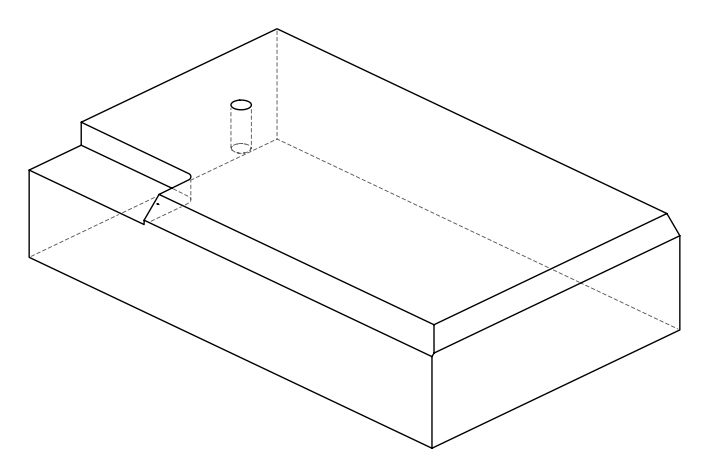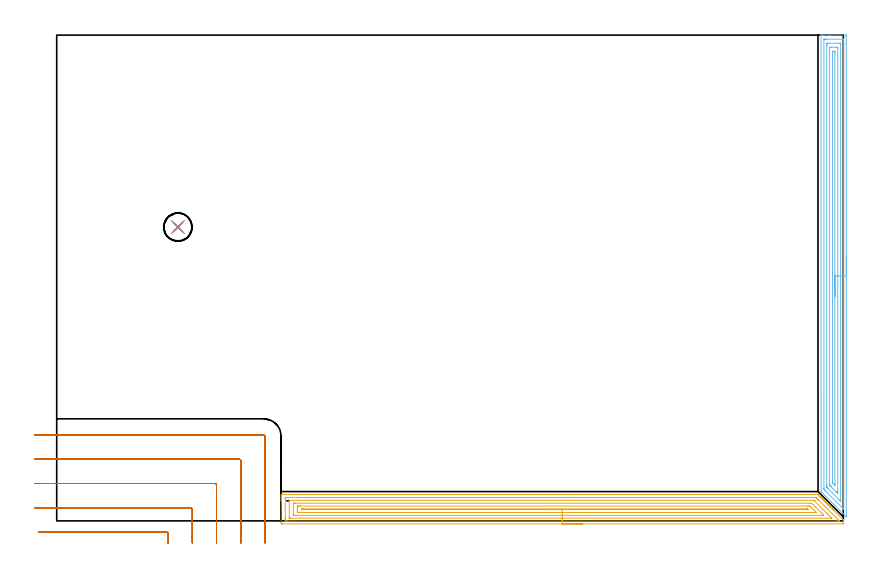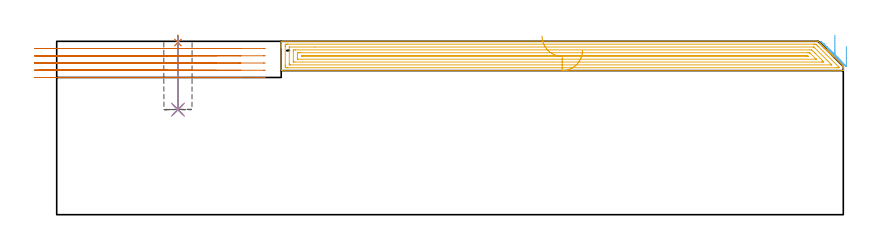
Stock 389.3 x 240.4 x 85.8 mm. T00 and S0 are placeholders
(PLAN: 7 operations, 5 tool changes, 29.8 min)
(1 SPOT_DRILL | STEP1POCKET | NXT0321_9005460120000 | 0.03 min | 2 mm3)
(2 DRILL_BLIND_HOLE_INTO_CENTER | STEP1POCKET | NXT0301_055 | 0.14 min | 1804 mm3)
(3 DRILL_TO_ENLARGE_BLIND_HOLE | STEP1POCKET | UGT0301_374 | 0.14 min | 2668 mm3)
(4 BORE_BLIND_HOLE | STEP1POCKET | UGT0332_064 | 0.14 min | 712 mm3)
(5 AREA_MILL | FG_CHAMFER_SURFACE | UGT0205_001 | 13.28 min | 29991 mm3)
(6 AREA_MILL_1 | FG_CHAMFER_SURFACE_1 | UGT0205_001 | 9.52 min | 17978 mm3)
(7 MILL_CORNER_NOTCH_RECTANGULAR | CORNER_NOTCH_RECTANGULAR | UGT0201_010 | Follow Part, ap 4, ae 75% | 6.58 min | 99384 mm3)
(TOOL NXT0321_9005460120000 | NC Spot Drill, 142deg, 12mm, Carbide, Uncoated | D12 PA142 FL30 Z2)
(TOOL NXT0301_055 | Carbide Drill 8.4mm [860.1-0840-042A1-MM 2214] | D8.4 PA140 FL61 Z2)
(TOOL UGT0301_374 | Twist Drill Flat Bottom 13 mm | D13 PA180 FL101 Z2)
(TOOL UGT0332_064 | 14 mm Boring Bar Slip Fit | D14)
(TOOL UGT0205_001 | Chamfer Mill 20 x 3 x 45 deg. | D20 FL50 Z2)
(TOOL UGT0201_010 | End Mill 16 mm | D16 FL22 Z2)
(OP 1 SPOT_DRILL)
G17 G21 G94 G90
T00 M6
G54
G17 G0 G90 X60. Y145.4 S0 M3
G43 Z95.8 H0
G94 G81 G98 Z85.197 F250. R88.8
G80
M5
M2
(OP 2 DRILL_BLIND_HOLE_INTO_CENTER)
G17 G21 G94 G90
T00 M6
G54
G17 G0 G90 X60. Y145.4 S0 M3
G43 Z95.8 H1
G94 G81 G98 Z52. F250. R87.8
G80
M5
M2
(OP 3 DRILL_TO_ENLARGE_BLIND_HOLE)
G17 G21 G94 G90
T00 M6
G54
G17 G0 G90 X60. Y145.4 S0 M3
G43 Z95.8 H0
G94 G73 G98 Z52. F250. Q11.267 R87.8
G80
M5
M2
(OP 4 BORE_BLIND_HOLE)
G17 G21 G94 G90
T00 M6
G54
G17 G0 G90 X60. Y145.4 S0 M3
G43 Z95.8 H0
G94 G85 G98 Z52. F250. R87.8
G80
M5
M2
(OP 5 AREA_MILL)
G17 G21 G94 G90
T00 M6
G54
G17 G0 G90 X260.2 Y-1.5 S1061 M3
G43 Z95.8 H0
Z81.3
G94 G1 X260.162 Z80.428 F250.
X260.048 Z79.564
X259.859 Z78.712
X259.597 Z77.88
X259.263 Z77.074
X258.86 Z76.3
X258.392 Z75.564
X257.86 Z74.872
X257.271 Z74.229
X256.628 Z73.64
X255.936 Z73.108
X255.2 Z72.64
X254.426 Z72.237
X253.62 Z71.903
X252.788 Z71.641
X251.936 Z71.452
X251.072 Z71.338
X250.2 Z71.3
X111.719
X111.398 Y-1.496 Z71.302
X111.11 Y-1.492 Z71.306
X111.1 Y-1.2 Z71.598
Y9.756 Z82.55
Y10.303 Z83.099
Y10.646 Z83.442
Y11.193 Z83.989
Y11.536 Z84.331
Y12.223 Z85.023
Y12.558 Z85.357
X111.108 Y12.953 Z85.744
X111.11 Y12.997 Z85.788
X111.272 Y13. Z85.8
X376.62
X376.795 Y12.997 Z85.789
X376.875 Y12.926 Z85.723
X377.681 Y12.12 Z84.918
X377.821 Y11.981 Z84.777
X377.96 Y11.841 Z84.639
X378.125 Y11.677 Z84.474
X378.266 Y11.536 Z84.332
X378.407 Y11.395 Z84.192
X378.568 Y11.233 Z84.031
X378.711 Y11.091 Z83.887
X378.853 Y10.948 Z83.746
X379.012 Y10.79 Z83.587
X379.156 Y10.646 Z83.442
X379.3 Y10.501 Z83.299
X379.455 Y10.346 Z83.144
X379.601 Y10.201 Z82.996
X379.747 Y10.055 Z82.852
X379.899 Y9.903 Z82.7
X380.047 Y9.756 Z82.551
X380.193 Y9.608 Z82.406
X380.342 Y9.459 Z82.257
X380.492 Y9.311 Z82.106
X380.64 Y9.161 Z81.959
X380.785 Y9.016 Z81.813
X380.937 Y8.866 Z81.661
X381.087 Y8.714 Z81.512
X381.229 Y8.572 Z81.37
X381.382 Y8.421 Z81.216
X381.534 Y8.268 Z81.065
X381.672 Y8.129 Z80.927
X381.827 Y7.975 Z80.771
X381.98 Y7.821 Z80.619
X382.116 Y7.685 Z80.483
X382.272 Y7.53 Z80.325
X382.427 Y7.374 Z80.172
X382.559 Y7.242 Z80.04
X382.717 Y7.085 Z79.88
X382.874 Y6.927 Z79.725
X383.003 Y6.798 Z79.596
X383.162 Y6.64 Z79.435
X383.618 Y6.182 Z78.982
X383.916 Y5.885 Z78.683
X384.052 Y5.75 Z78.546
X384.447 Y5.353 Z78.153
X389.045 Y0.756 Z73.555
X389.277 Y0.521 Z73.319
X389.297 Y0.492 Z73.289
X389.299 Y0.409 Z73.207
X389.3 Y0.374 Z73.172
Y-1.269 Z71.527
X389.298 Y-1.491 Z71.305
X389.128 Y-1.5 Z71.3
X250.2
Y-0.086 Z72.714
X114.399
X113.552 Y-0.082 Z72.718
X113.506 Y-0.079 Z72.721
X113.11 Y-0.036 Z72.764
X113.103 Y0.365 Z73.165
X113.101 Y0.854 Z73.654
X113.1 Y1.258 Z74.058
X113.101 Y10.646 Z83.446
X113.102 Y11.048 Z83.848
X113.11 Y11.536 Z84.336
X113.463 Y11.579 Z84.379
X113.506 Y11.582 Z84.382
X114.35 Y11.586 Z84.386
X114.399
X374.386
X375.233 Y11.583 Z84.383
X375.28 Y11.58 Z84.38
X375.802 Y11.536 Z84.336
X376.173 Y11.174 Z83.974
X376.704 Y10.646 Z83.446
X377.066 Y10.284 Z83.084
X386.894 Y0.456 Z73.256
X387.138 Y0.208 Z73.008
X387.258 Y0.084 Z72.884
X387.285 Y0.054 Z72.854
X387.29 Y0.021 Z72.821
Y-0.036 Z72.764
X386.937 Y-0.079 Z72.721
X386.894 Y-0.082 Z72.718
X386.05 Y-0.086 Z72.714
X386.001
X250.2
Y1.328 Z74.128
X115.71 Y1.329 Z74.129
X115.293 Y1.33 Z74.13
X115.154 Y1.332 Z74.132
X115.113 Y1.335 Z74.135
X115.106 Y1.424 Z74.224
X115.102 Y1.552 Z74.352
X115.1 Y1.744 Z74.544
Y1.936 Z74.736
X115.101 Y9.947 Z82.747
X115.11 Y10.139 Z82.939
X115.119 Y10.165 Z82.965
X115.137 Y10.168 Z82.968
X115.189 Y10.171 Z82.971
X127.85 Y10.172 Z82.972
X374.525 Y10.171 Z82.971
X374.636 Y10.168 Z82.968
X374.706 Y10.165 Z82.965
X374.759 Y10.13 Z82.93
X375.144 Y9.756 Z82.556
X381.499 Y3.402 Z76.202
X383.32 Y1.581 Z74.381
X383.513 Y1.387 Z74.187
X383.559 Y1.338 Z74.138
X383.562 Y1.331 Z74.131
X383.56 Y1.33 Z74.13
X383.544 Y1.329 Z74.129
X383.508 Y1.328 Z74.128
X250.2
Y2.743 Z75.543
X117.864
X117.169 Y2.745 Z75.545
X117.13 Y2.747 Z75.547
X117.113 Y2.749 Z75.549
X117.11 Y2.766 Z75.566
X117.105 Y2.87 Z75.67
X117.102 Y3.082 Z75.882
X117.1 Y3.504 Z76.304
Y7.955 Z80.755
X117.102 Y8.41 Z81.21
X117.106 Y8.628 Z81.428
X117.11 Y8.735 Z81.535
X117.115 Y8.751 Z81.551
X117.137 Y8.753 Z81.553
X117.19 Y8.755 Z81.555
X117.973 Y8.757 Z81.557
X118.082
X372.708
X373.493 Y8.752 Z81.552
X373.609 Y8.75 Z81.55
X374.386 Y8.059 Z80.859
X374.473 Y7.975 Z80.775
X375.28 Y7.172 Z79.972
X378.853 Y3.597 Z76.397
X378.921 Y3.525 Z76.325
X379.631 Y2.75 Z75.55
X378.853 Y2.744 Z75.544
X378.744 Y2.743 Z75.543
X250.2
Y4.157 Z76.957
X119.76 Y4.158 Z76.958
X119.121 Y4.161 Z76.961
X119.116 Y4.163 Z76.963
X119.106 Y4.176 Z76.976
X119.103 Y4.415 Z77.215
X119.1 Y5.072 Z77.872
Y5.962 Z78.762
Y6.852 Z79.652
X119.103 Y7.085 Z79.885
X119.106 Y7.249 Z80.049
X119.11 Y7.325 Z80.125
X119.243 Y7.336 Z80.136
X119.504 Y7.34 Z80.14
X119.76 Y7.342 Z80.142
X120.395 Y7.343 Z80.143
X371.706
X372.343 Y7.341 Z80.141
X372.599 Y7.337 Z80.137
X372.632 Y7.336 Z80.136
X372.668 Y7.308 Z80.108
X372.749 Y7.238 Z80.038
X372.91 Y7.085 Z79.885
X373.493 Y6.509 Z79.309
X375.689 Y4.312 Z77.112
X375.769 Y4.23 Z77.03
X375.82 Y4.175 Z76.975
X375.829 Y4.163 Z76.963
X375.828 Y4.162 Z76.962
X375.797 Y4.16 Z76.96
X375.538 Y4.158 Z76.958
X250.2 Y4.157 Z76.957
Y5.571 Z78.371
X121.547
X121.278 Y5.573 Z78.373
X121.168 Y5.576 Z78.376
X121.119 Y5.578 Z78.378
X121.11 Y5.602 Z78.402
X121.104 Y5.746 Z78.546
X121.11 Y5.888 Z78.688
X121.12 Y5.922 Z78.722
X121.188 Y5.923 Z78.723
X121.547 Y5.927 Z78.727
X121.814 Y5.929 Z78.729
X122.173
X371.08
X371.302 Y5.927 Z78.727
X371.503 Y5.924 Z78.724
X371.6 Y5.922 Z78.722
X371.706 Y5.836 Z78.636
X371.949 Y5.592 Z78.392
X371.958 Y5.577 Z78.377
X371.934 Y5.576 Z78.376
X371.858 Y5.573 Z78.373
X371.706 Y5.572 Z78.372
X371.439 Y5.571 Z78.371
X250.2
X249.328 Z78.409
X248.464 Z78.523
X247.612 Z78.712
X246.78 Z78.974
X245.974 Z79.308
X245.2 Z79.711
X244.464 Z80.18
X243.772 Z80.711
X243.129 Z81.3
X242.54 Z81.943
X242.008 Z82.635
X241.54 Z83.371
X241.137 Z84.145
X240.803 Z84.951
X240.541 Z85.783
X240.352 Z86.635
X240.238 Z87.5
X240.2 Z88.371
G0 Z95.8
M5
M2
(OP 6 AREA_MILL_1)
G17 G21 G94 G90
T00 M6
G54
G17 G0 G90 X390.8 Y131.2 S1061 M3
G43 Z95.8 H0
Z83.3
G94 G1 Y131.162 Z82.428 F250.
Y131.048 Z81.563
Y130.859 Z80.712
Y130.597 Z79.88
Y130.263 Z79.074
Y129.86 Z78.3
Y129.392 Z77.564
Y128.86 Z76.872
Y128.271 Z76.229
Y127.628 Z75.64
Y126.936 Z75.108
Y126.2 Z74.64
Y125.426 Z74.237
Y124.62 Z73.903
Y123.788 Z73.641
Y122.937 Z73.452
Y122.072 Z73.338
Y121.2 Z73.3
Y2.539
X390.799 Y2.15 Z73.301
X390.798 Y2.123 Z73.302
X390.792 Y2.019 Z73.306
X390.744 Y2.062 Z73.354
X390.65 Y2.15 Z73.448
X378.522 Y14.278 Z85.578
X378.319 Y14.485 Z85.775
X378.304 Y14.505 Z85.789
X378.3 Y14.634 Z85.8
Y240.25
X378.302 Y240.392 Z85.788
X378.319 Y240.4 Z85.772
X378.635 Z85.464
X379.089 Z85.011
X379.683 Z84.411
X381.751 Z82.347
X382.338 Z81.757
X382.929 Z81.166
X390.301 Z73.796
X390.598 Y240.397 Z73.499
X390.792 Y240.39 Z73.305
X390.799 Y240.194 Z73.299
X390.8 Y239.804 Z73.3
Y236.098
Y121.2
X389.386 Z74.714
Y6.163
X389.383 Y5.978 Z74.717
X389.381 Y5.888 Z74.719
X389.38 Y5.882 Z74.72
X389.367 Y5.89 Z74.733
X389.339 Y5.914 Z74.761
X389.274 Y5.976 Z74.826
X389.087 Y6.163 Z75.013
X380.568 Y14.682 Z83.532
X380.171 Y15.081 Z83.929
X379.768 Y15.494 Z84.332
X379.721 Y15.543 Z84.379
X379.719 Y15.566 Z84.381
X379.716 Y15.619 Z84.384
X379.715 Y15.726 Z84.385
X379.714 Y15.941 Z84.386
Y238.021
X379.716 Y238.236 Z84.384
X379.719 Y238.343 Z84.381
X379.721 Y238.388 Z84.379
X379.816 Y238.391 Z84.284
X380.194 Y238.398 Z83.906
X380.568 Y238.4 Z83.532
X381.077 Z83.023
X389.041 Z75.059
X389.265 Y238.397 Z74.835
X389.36 Y238.393 Z74.74
X389.375 Y238.391 Z74.725
X389.379 Y238.38 Z74.721
X389.382 Y238.335 Z74.718
X389.385 Y238.241 Z74.715
X389.386 Y238.052 Z74.714
Y121.2
X387.972 Z76.128
X387.971 Y9.73 Z76.129
X387.97 Z76.13
X387.647 Y10.052 Z76.453
X381.727 Y15.972 Z82.373
X381.453 Y16.25 Z82.647
X381.152 Y16.559 Z82.948
X381.135 Y16.864 Z82.965
X381.131 Y17.188 Z82.969
X381.129 Y17.756 Z82.971
X381.128 Y18.083 Z82.972
X381.129 Y235.345 Z82.971
Y235.672
X381.135 Y236.237 Z82.965
X381.137 Y236.39 Z82.963
X381.294 Y236.398 Z82.806
X381.453 Y236.399 Z82.647
X382.176 Y236.4 Z81.924
X387.647 Y236.399 Z76.453
X387.808 Y236.395 Z76.292
X387.915 Y236.39 Z76.185
X387.965 Y236.377 Z76.135
X387.967 Y236.346 Z76.133
X387.97 Y236.237 Z76.13
X387.971 Y235.91 Z76.129
X387.972 Y121.2 Z76.128
X386.557 Z77.543
Y14.395
X386.551 Y13.614 Z77.549
X386.48 Y13.679 Z77.62
X386.308 Y13.846 Z77.792
X385.96 Y14.189 Z78.14
X385.877 Y14.271 Z78.223
X383.284 Y16.864 Z80.816
X383.223 Y16.926 Z80.877
X382.811 Y17.342 Z81.289
X382.605 Y17.553 Z81.495
X382.556 Y17.605 Z81.544
X382.55 Y17.659 Z81.55
X382.548 Y17.756 Z81.552
X382.543 Y18.441 Z81.557
Y18.648
Y233.562
X382.546 Y234.244 Z81.554
X382.55 Y234.344 Z81.55
X382.553 Y234.39 Z81.547
X382.599 Y234.392 Z81.501
X382.807 Y234.396 Z81.293
X383.223 Y234.4 Z80.877
X383.276 Z80.824
X385.931 Z78.169
X386.309 Y234.397 Z77.791
X386.498 Y234.393 Z77.602
X386.543 Y234.39 Z77.557
X386.551 Y234.383 Z77.549
X386.553 Y234.367 Z77.547
X386.555 Y234.308 Z77.545
X386.557 Y233.768 Z77.543
Y233.562
Y121.2
X385.143 Z78.957
Y18.496
X385.141 Y17.756 Z78.959
X385.139 Y17.608 Z78.961
X385.134 Y17.476 Z78.966
X384.992 Y17.611 Z79.108
X384.844 Y17.756 Z79.256
X384.108 Y18.5 Z79.992
X383.964 Y18.648 Z80.136
X383.961 Y18.795 Z80.139
X383.957 Y19.539 Z80.143
Y19.691
Y231.93
X383.959 Y232.082 Z80.141
X383.964 Y232.377 Z80.136
X384.108 Y232.39 Z79.992
X384.379 Y232.397 Z79.721
X384.992 Y232.396 Z79.108
X385.08 Y232.394 Z79.02
X385.128 Y232.391 Z78.972
X385.136 Y232.234 Z78.964
X385.141 Y231.93 Z78.959
X385.143 Y231.778 Z78.957
Y121.2
Y120.328 Z78.995
Y119.464 Z79.109
Y118.612 Z79.298
Y117.78 Z79.56
Y116.974 Z79.894
Y116.2 Z80.297
Y115.464 Z80.765
Y114.772 Z81.296
Y114.129 Z81.886
Y113.54 Z82.529
Y113.009 Z83.221
Y112.54 Z83.957
Y112.137 Z84.731
Y111.803 Z85.537
Y111.541 Z86.369
Y111.352 Z87.22
Y111.238 Z88.085
Y111.2 Z88.957
G0 Z95.8
M5
M2
(OP 7 MILL_CORNER_NOTCH_RECTANGULAR)
G17 G21 G94 G90
T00 M6
G54
G17 G0 G90 X55.117 Y-11. S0 M3
G43 Z95.8 H0
Z82.22
G94 G1 X55.101 Y-8. F250.
X55.1 Y-7.746 F500.
Y-6.295
G3 X54.305 Y-5.5 R0.8
G1 X-5.809
X-8.809 F250.
G0 Z95.8
X67.122 Y-11.
Z82.22
G1 X67.101 Y-8.
X67.1 Y-7.746 F500.
Y5.705
G3 X66.305 Y6.5 R0.8
G1 X-8.
X-11. F250.
G0 Z95.8
X79.133 Y-11.
Z82.22
G1 X79.101 Y-8.
G2 X79.1 Y-7.746 R24. F500.
G1 Y17.705
G3 X78.305 Y18.5 R0.8
G1 X-8.
X-11. F250.
G0 Z95.8
X91.166 Y-10.999
Z82.22
G1 X91.103 Y-8.
G2 X91.1 Y-7.746 R12. F500.
G1 Y29.704
G3 X90.304 Y30.5 R0.8
G1 X-8.
X-11. F250.
G0 Z95.8
X103.1 Y-10.746
Z82.22
G1 Y-7.746
Y41.704 F500.
G3 X102.304 Y42.5 R0.8
G1 X-8.
X-11. F250.
G0 Z95.8
X55.102 Y-11.
Z78.64
G1 X55.1 Y-8.
Y-7.967 F500.
Y-6.295
G3 X54.305 Y-5.5 R0.8
G1 X-5.809
X-8.809 F250.
G0 Z95.8
X67.103 Y-11.
Z78.64
G1 X67.1 Y-8.
Y-7.967 F500.
Y5.705
G3 X66.305 Y6.5 R0.8
G1 X-8.
X-11. F250.
G0 Z95.8
X79.104 Y-11.
Z78.64
G1 X79.1 Y-8.
Y-7.967 F500.
Y17.705
G3 X78.305 Y18.5 R0.8
G1 X-8.
X-11. F250.
G0 Z95.8
X91.108 Y-11.
Z78.64
G1 X91.1 Y-8.
Y-7.967 F500.
Y29.704
G3 X90.304 Y30.5 R0.8
G1 X-8.
X-11. F250.
G0 Z95.8
X103.1 Y-10.967
Z78.64
G1 Y-7.967
Y41.704 F500.
G3 X102.304 Y42.5 R0.8
G1 X-8.
X-11. F250.
G0 Z95.8
X55.1 Y-11.
Z75.06
G1 Y-8.
Y-6.295 F500.
G3 X54.305 Y-5.5 R0.8
G1 X-5.809
X-8.809 F250.
G0 Z95.8
X67.1 Y-11.
Z75.06
G1 Y-8.
Y5.705 F500.
G3 X66.305 Y6.5 R0.8
G1 X-8.
X-11. F250.
G0 Z95.8
X79.1 Y-11.
Z75.06
G1 Y-8.
Y17.705 F500.
G3 X78.305 Y18.5 R0.8
G1 X-8.
X-11. F250.
G0 Z95.8
X91.1 Y-11.
Z75.06
G1 Y-8.
Y29.704 F500.
G3 X90.304 Y30.5 R0.8
G1 X-8.
X-11. F250.
G0 Z95.8
X103.1 Y-11.
Z75.06
G1 Y-8.
Y41.704 F500.
G3 X102.304 Y42.5 R0.8
G1 X-8.
X-11. F250.
G0 Z95.8
X55.1 Y-11.
Z71.48
G1 Y-8.
Y-6.295 F500.
G3 X54.305 Y-5.5 R0.8
G1 X-5.809
X-8.809 F250.
G0 Z95.8
X67.1 Y-11.
Z71.48
G1 Y-8.
Y5.705 F500.
G3 X66.305 Y6.5 R0.8
G1 X-8.
X-11. F250.
G0 Z95.8
X79.1 Y-11.
Z71.48
G1 Y-8.
Y17.705 F500.
G3 X78.305 Y18.5 R0.8
G1 X-8.
X-11. F250.
G0 Z95.8
X91.1 Y-11.
Z71.48
G1 Y-8.
Y29.704 F500.
G3 X90.304 Y30.5 R0.8
G1 X-8.
X-11. F250.
G0 Z95.8
X103.1 Y-11.
Z71.48
G1 Y-8.
Y41.704 F500.
G3 X102.304 Y42.5 R0.8
G1 X-8.
X-11. F250.
G0 Z95.8
X55.1 Y-11.
Z67.9
G1 Y-8.
Y-6.295 F500.
G3 X54.305 Y-5.5 R0.8
G1 X-5.809
X-8.809 F250.
G0 Z95.8
X67.1 Y-11.
Z67.9
G1 Y-8.
Y5.705 F500.
G3 X66.305 Y6.5 R0.8
G1 X-8.
X-11. F250.
G0 Z95.8
X79.1 Y-11.
Z67.9
G1 Y-8.
Y17.705 F500.
G3 X78.305 Y18.5 R0.8
G1 X-8.
X-11. F250.
G0 Z95.8
X91.1 Y-11.
Z67.9
G1 Y-8.
Y29.704 F500.
G3 X90.304 Y30.5 R0.8
G1 X-8.
X-11. F250.
G0 Z95.8
X103.1 Y-11.
Z67.9
G1 Y-8.
Y41.704 F500.
G3 X102.304 Y42.5 R0.8
G1 X-8.
X-11. F250.
G0 Z95.8
M5
M2
